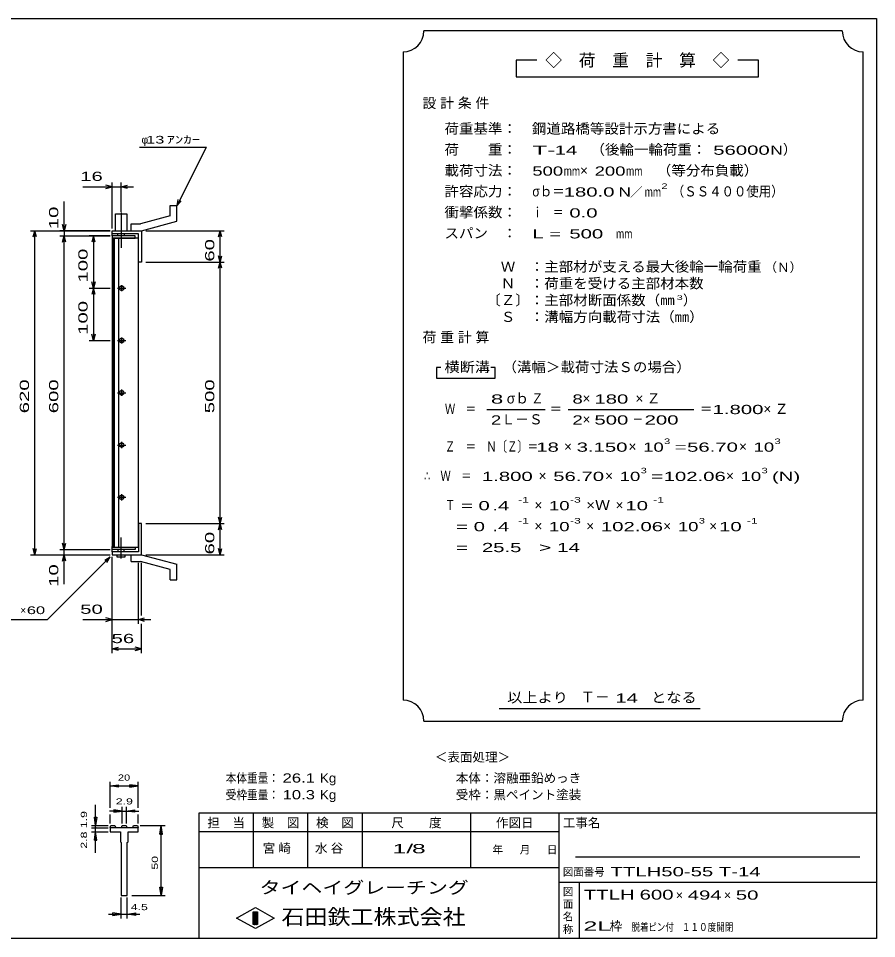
# Model space of a CAD drawing. Units: millimetres, scale not verified. Extents: x -1456 to 1389, y -1026 to 839.
# Drawn here: x -252 to 1389, y -921 to 839 of the extents above; entities that cross this region are included whole.
import ezdxf
from ezdxf.enums import TextEntityAlignment as Align

# ---------------------------------------------------------------- set-up
doc = ezdxf.new("R2010")
doc.units = ezdxf.units.MM
doc.header["$LTSCALE"] = 8
doc.linetypes.add('LONG_DASHED_DOTTED', pattern=[15.25, 12, -1.5, 0.25, -1.5])
for name, color, linetype, lineweight in [('0_2', 150, 'Continuous', 25), ('16', 3, 'Continuous', 25), ('19', 6, 'Continuous', 25), ('22', 2, 'Continuous', 25), ('32', 4, 'Continuous', 25)]:
    doc.layers.add(name, color=color, linetype=linetype, lineweight=lineweight)
doc.styles.add('ベクトル', font='')
doc.styles.get('ベクトル').set_extended_font_data('ベクトル')

msp = doc.modelspace()

# ---------------------------------------------------------------- linework, layer by layer
at = {"layer": '0_2'}
for p, q in [((-1379.2, 838.8), (1388.8, 838.8)), ((1388.8, 838.8), (1388.8, -921.2)), ((1388.8, -681.2), (92.8, -681.2)), ((92.8, -681.2), (92.8, -921.2)), ((196.8, -681.2), (196.8, -785.2)), ((300.8, -785.2), (300.8, -681.2)), ((404.8, -681.2), (404.8, -785.2)), ((612.8, -785.2), (612.8, -681.2)), ((780.8, -681.2), (780.8, -921.2)), ((780.8, -717.2), (92.8, -717.2)), ((1356.8, -765.2), (812.8, -765.2)), ((92.8, -785.2), (780.8, -785.2)), ((780.8, -813.2), (1388.8, -813.2)), ((820.8, -921.2), (820.8, -813.2)), ((164.8, -882), (200.8, -862)), ((200.8, -862), (236.8, -882)), ((196.8, -870), (204.8, -870)), ((196.8, -894), (196.8, -870)), ((196.8, -870), (198.4, -870)), ((198.4, -870), (198.4, -894)), ((200, -894), (200, -870)), ((200, -870), (201.6, -870)), ((201.6, -870), (201.6, -894)), ((203.2, -894), (203.2, -870)), ((203.2, -870), (204.8, -870)), ((204.8, -870), (204.8, -894)), ((204.8, -870), (204.8, -894)), ((200.8, -902), (164.8, -882)), ((204.8, -894), (196.8, -894)), ((198.4, -894), (200, -894)), ((236.8, -882), (200.8, -902)), ((201.6, -894), (203.2, -894)), ((1388.8, -921.2), (-1379.2, -921.2))]:
    msp.add_line(p, q, dxfattribs=at)
at = {"layer": '16'}
for p, q in [((-29, 422.8), (-73, 422.8)), ((-73, 422.8), (-73, 418.3)), ((-29, 418.3), (-29, 422.8)), ((-73, 418.3), (-29, 418.3)), ((-73, 418.3), (-73, -172.7)), ((-23, 418.3), (-73, 418.3)), ((-71.5, 418.3), (-71.5, -172.7)), ((-68.5, -172.7), (-68.5, 418.3)), ((-61, 418.3), (-61, -172.7)), ((-23, -172.7), (-23, 418.3)), ((-63, 322.8), (-47, 322.8)), ((-53, 325.8), (-57, 325.8)), ((-57, 319.8), (-53, 319.8)), ((-55, 328.8), (-55, 316.8)), ((-55, 228.8), (-55, 216.8)), ((-63, 222.8), (-47, 222.8)), ((-53, 225.8), (-57, 225.8)), ((-57, 219.8), (-53, 219.8)), ((-53, 125.8), (-57, 125.8)), ((-55, 128.8), (-55, 116.8)), ((-63, 122.8), (-47, 122.8)), ((-57, 119.8), (-53, 119.8)), ((-63, 22.8), (-47, 22.8)), ((-53, 25.8), (-57, 25.8)), ((-57, 19.8), (-53, 19.8)), ((-55, 28.8), (-55, 16.8)), ((-63, -77.2), (-47, -77.2)), ((-53, -74.2), (-57, -74.2)), ((-57, -80.2), (-53, -80.2)), ((-55, -71.2), (-55, -83.2)), ((-73, -172.7), (-29, -172.7)), ((-73, -177.2), (-73, -172.7)), ((-73, -172.7), (-23, -172.7)), ((-29, -172.7), (-29, -177.2)), ((-29, -177.2), (-73, -177.2))]:
    msp.add_line(p, q, dxfattribs=at)
for centre, radius, start, end in [((-57, 322.8), 3, 90, 270), ((-55, 322.8), 4, 46.6, 133.4), ((-55, 322.8), 4, 226.6, 313.4), ((-53, 322.8), 3, 270, 90), ((-57, 222.8), 3, 90, 270), ((-55, 222.8), 4, 46.6, 133.4), ((-55, 222.8), 4, 226.6, 313.4), ((-53, 222.8), 3, 270, 90), ((-57, 122.8), 3, 90, 270), ((-55, 122.8), 4, 46.6, 133.4), ((-53, 122.8), 3, 270, 90), ((-55, 122.8), 4, 226.6, 313.4), ((-57, 22.8), 3, 90, 270), ((-55, 22.8), 4, 46.6, 133.4), ((-55, 22.8), 4, 226.6, 313.4), ((-53, 22.8), 3, 270, 90), ((-57, -77.2), 3, 90, 270), ((-55, -77.2), 4, 46.6, 133.4), ((-55, -77.2), 4, 226.6, 313.4), ((-53, -77.2), 3, 270, 90)]:
    msp.add_arc(centre, radius, start, end, dxfattribs=at)
at = {"layer": '19'}
for p, q in [((37.61, 480.92), (50.61, 480.92)), ((37.61, 460.9), (37.61, 480.92)), ((50.61, 450.92), (50.61, 480.92)), ((-67, 432.8), (-67, 464.8)), ((-67, 464.8), (-45, 464.8)), ((-45, 464.8), (-45, 432.8)), ((37.61, 460.9), (-18.72, 445.81)), ((-37.01, 445.81), (-18.72, 445.81)), ((-37.01, 432.81), (-37.01, 445.81)), ((-17, 432.8), (50.61, 450.92)), ((-73, 422.8), (-73, 432.8)), ((-73, 426.8), (-73, 432.8)), ((-73, 432.8), (-17, 432.8)), ((-23, 426.8), (-73, 426.8)), ((-62, 422.8), (-62, 426.8)), ((-50, 426.8), (-50, 422.8)), ((-37, 432.8), (-17, 432.8)), ((-23, 372.8), (-23, 426.8)), ((-17, 432.8), (-17, 372.8)), ((-17, 372.8), (-23, 372.8)), ((-17, -127.2), (-23, -127.2)), ((-23, -127.2), (-23, -181.2)), ((-17, -187.2), (-17, -127.2)), ((-73, -181.2), (-73, -171.2)), ((-73, -181.2), (-73, -187.2)), ((-23, -181.2), (-73, -181.2)), ((-73, -187.2), (-17, -187.2)), ((-64, -187.2), (-64, -191.2)), ((-64, -191.2), (-48, -191.2)), ((-62, -177.2), (-62, -181.2)), ((-50, -181.2), (-50, -177.2)), ((-48, -191.2), (-48, -187.2)), ((-37.01, -200.21), (-37.01, -187.21)), ((-37, -187.2), (-17, -187.2)), ((-17, -187.2), (50.61, -205.32)), ((-37.01, -200.21), (-18.72, -200.21)), ((37.61, -215.3), (-18.72, -200.21)), ((50.61, -235.32), (50.61, -205.32)), ((37.61, -235.32), (37.61, -215.3)), ((37.61, -235.32), (50.61, -235.32))]:
    msp.add_line(p, q, dxfattribs=at)
at = {"layer": '19', "linetype": 'LONG_DASHED_DOTTED'}
for p, q in [((-56, 467.8), (-56, 399.8)), ((-56, -194.2), (-56, -154.2))]:
    msp.add_line(p, q, dxfattribs=at)
at = {"layer": '22', "color": 4}
for p, q in [((1323.2, 814.8), (523.2, 814.8)), ((483.2, 774.8), (483.2, -465.2)), ((1363.2, -465.2), (1363.2, 774.8)), ((739.2, 758.8), (699.2, 758.8)), ((699.2, 758.8), (699.2, 726.8)), ((1163.2, 758.8), (1123.2, 758.8)), ((1163.2, 726.8), (1163.2, 758.8)), ((699.2, 726.8), (1163.2, 726.8)), ((-21, 592.8), (107, 592.8)), ((51, 480.8), (107, 592.8)), ((-129, 516.8), (-73, 516.8)), ((-73, 516.8), (-85, 520)), ((-85, 513.6), (-73, 516.8)), ((-73, 436.8), (-73, 524.8)), ((-73, 516.8), (-56, 516.8)), ((-56, 468.8), (-56, 524.8)), ((-56, 516.8), (-44, 520)), ((-44, 513.6), (-56, 516.8)), ((-56, 516.8), (-32, 516.8)), ((-165, 432.8), (-165, 488.8)), ((51, 480.8), (53.4, 492.48)), ((51, 480.8), (59, 489.6)), ((-165, 432.8), (-168.2, 444.8)), ((-161.8, 444.8), (-165, 432.8)), ((-229, 432.8), (-77, 432.8)), ((-224.2, 420.8), (-221, 432.8)), ((-217.8, 420.8), (-221, 432.8)), ((-221, -187.2), (-221, 432.8)), ((-77, 432.8), (-173, 432.8)), ((-173, 422.8), (-77, 422.8)), ((-168.2, 410.8), (-165, 422.8)), ((-165, 432.8), (-165, 422.8)), ((-161.8, 410.8), (-165, 422.8)), ((-165, -177.2), (-165, 422.8)), ((-77, 422.8), (-117, 422.8)), ((-109, 422.8), (-112.2, 410.8)), ((-105.8, 410.8), (-109, 422.8)), ((-109, 422.8), (-109, 322.8)), ((-9, 432.8), (141.4, 432.8)), ((130.2, 420.8), (133.4, 432.8)), ((136.6, 420.8), (133.4, 432.8)), ((133.4, 372.8), (133.4, 432.8)), ((-9, 372.8), (141.4, 372.8)), ((133.4, 372.8), (130.2, 384.8)), ((130.2, 360.8), (133.4, 372.8)), ((133.4, 372.8), (136.6, 384.8)), ((136.6, 360.8), (133.4, 372.8)), ((133.4, -127.2), (133.4, 372.8)), ((-109, 322.8), (-112.2, 334.8)), ((-105.8, 334.8), (-109, 322.8)), ((-117, 322.8), (-77, 322.8)), ((-109, 322.8), (-112.2, 310.8)), ((-105.8, 310.8), (-109, 322.8)), ((-109, 322.8), (-109, 222.8)), ((-109, 222.8), (-112.2, 234.8)), ((-105.8, 234.8), (-109, 222.8)), ((-117, 222.8), (-77, 222.8)), ((555.2, 170.8), (547.2, 170.8)), ((547.2, 170.8), (547.2, 150.8)), ((659.2, 170.8), (651.2, 170.8)), ((659.2, 150.8), (659.2, 170.8)), ((547.2, 150.8), (659.2, 150.8)), ((643.2, 90.8), (755.2, 90.8)), ((799.2, 90.8), (1039.2, 90.8)), ((133.4, -127.2), (130.2, -115.2)), ((133.4, -127.2), (136.6, -115.2)), ((-9, -127.2), (141.4, -127.2)), ((130.2, -139.2), (133.4, -127.2)), ((136.6, -139.2), (133.4, -127.2)), ((133.4, -187.2), (133.4, -127.2)), ((-221, -187.2), (-224.2, -175.2)), ((-221, -187.2), (-217.8, -175.2)), ((-165, -177.2), (-168.2, -165.2)), ((-165, -177.2), (-161.8, -165.2)), ((133.4, -187.2), (130.2, -175.2)), ((133.4, -187.2), (136.6, -175.2)), ((-229, -187.2), (-77, -187.2)), ((-197, -311.2), (-77, -191.2)), ((-173, -177.2), (-77, -177.2)), ((-173, -187.2), (-77, -187.2)), ((-168.2, -199.2), (-165, -187.2)), ((-165, -187.2), (-165, -177.2)), ((-161.8, -199.2), (-165, -187.2)), ((-165, -243.2), (-165, -187.2)), ((-87.4, -197.6), (-77, -191.2)), ((-83.4, -201.6), (-77, -191.2)), ((-73, -319.2), (-73, -191.2)), ((-73, -375.2), (-73, -191.2)), ((-9, -187.2), (141.4, -187.2)), ((-23, -319.2), (-23, -202.6)), ((-17, -303.2), (-17, -202.6)), ((-357, -311.2), (-197, -311.2)), ((-129, -311.2), (-73, -311.2)), ((-73, -311.2), (-85, -308)), ((-85, -314.4), (-73, -311.2)), ((-73, -311.2), (-23, -311.2)), ((-23, -311.2), (-11, -308)), ((-11, -314.4), (-23, -311.2)), ((-23, -311.2), (1, -311.2)), ((-17, -375.2), (-17, -319.2)), ((-73, -367.2), (-61, -364)), ((-61, -370.4), (-73, -367.2)), ((-73, -367.2), (-17, -367.2)), ((-17, -367.2), (-29, -364)), ((-29, -370.4), (-17, -367.2)), ((667.2, -481.2), (1051.2, -481.2)), ((523.2, -505.2), (1323.2, -505.2))]:
    msp.add_line(p, q, dxfattribs=at)
for centre, start, end in [((483.2, 814.8), 270, 0), ((1363.2, 814.8), 180, 270), ((483.2, -505.2), 0, 90), ((1363.2, -505.2), 90, 180)]:
    msp.add_arc(centre, 40, start, end, dxfattribs=at)
at = {"layer": '32'}
for p, q in [((-76.8, -670.8), (-76.8, -621.2)), ((-76.8, -629.2), (-60.8, -626.8)), ((-60.8, -631.6), (-76.8, -629.2)), ((-76.8, -629.2), (-23.467, -629.2)), ((-60.8, -631.6), (-60.8, -626.8)), ((-23.467, -629.2), (-39.467, -626.8)), ((-39.467, -631.6), (-39.467, -626.8)), ((-39.467, -631.6), (-23.467, -629.2)), ((-23.467, -670.8), (-23.467, -621.2)), ((-104.8, -705.2), (-104.8, -665.2)), ((-54, -677.2), (-78, -677.2)), ((-76.8, -701.2), (-76.8, -683.6)), ((-54, -677.2), (-70, -674.8)), ((-70, -674.8), (-70, -679.6)), ((-70, -679.6), (-54, -677.2)), ((-54, -701.2), (-54, -669.2)), ((-54, -677.2), (-46.267, -677.2)), ((-46.267, -669.2), (-46.267, -701.2)), ((-46.267, -677.2), (-30.267, -674.8)), ((-30.267, -679.6), (-46.267, -677.2)), ((-46.267, -677.2), (-22.267, -677.2)), ((-30.267, -674.8), (-30.267, -679.6)), ((-23.467, -701.2), (-23.467, -683.6)), ((-104.8, -705.2), (-107.2, -689.2)), ((-107.2, -689.2), (-102.4, -689.2)), ((-102.4, -689.2), (-104.8, -705.2)), ((-112.8, -705.2), (-80.8, -705.2)), ((-112.8, -709.2), (-80.8, -709.2)), ((-112.8, -717.2), (-80.8, -717.2)), ((-107.2, -733.2), (-104.8, -717.2)), ((-104.8, -717.2), (-104.8, -705.2)), ((-102.4, -733.2), (-104.8, -717.2)), ((-104.8, -757.2), (-104.8, -717.2)), ((-76.8, -709.2), (-75.467, -705.2)), ((-76.8, -709.2), (-76.8, -717.2)), ((-23.467, -709.2), (-76.8, -709.2)), ((-76.8, -717.2), (-57.467, -717.2)), ((-75.467, -705.2), (-67.733, -705.2)), ((-67.733, -705.2), (-66.4, -709.2)), ((-57.467, -717.2), (-57.467, -735.867)), ((-55.333, -709.2), (-54, -705.2)), ((-54, -705.2), (-46.267, -705.2)), ((-46.267, -705.2), (-44.933, -709.2)), ((-42.8, -735.867), (-42.8, -717.2)), ((-42.8, -717.2), (-23.467, -717.2)), ((-33.867, -709.2), (-32.533, -705.2)), ((-32.533, -705.2), (-24.8, -705.2)), ((-24.8, -705.2), (-23.467, -709.2)), ((-23.467, -717.2), (-23.467, -709.2)), ((-19.467, -705.2), (28.533, -705.2)), ((18.133, -721.2), (20.533, -705.2)), ((18.133, -721.2), (22.933, -721.2)), ((22.933, -721.2), (20.533, -705.2)), ((20.533, -838.534), (20.533, -705.2)), ((-107.2, -733.2), (-102.4, -733.2)), ((-57.467, -735.867), (-56.133, -737.2)), ((-56.133, -737.2), (-56.133, -838.533)), ((-44.133, -737.2), (-42.8, -735.867)), ((-44.133, -838.533), (-44.133, -737.2)), ((20.533, -838.534), (18.133, -822.534)), ((18.133, -822.534), (22.933, -822.534)), ((22.933, -822.534), (20.533, -838.534)), ((-56.133, -838.533), (-44.133, -838.533)), ((-56.133, -882.534), (-56.133, -842.534)), ((-44.133, -882.534), (-44.133, -842.534)), ((-35.467, -838.534), (28.533, -838.534)), ((-80.133, -874.534), (-56.133, -874.534)), ((-56.133, -874.534), (-72.133, -872.134)), ((-72.133, -876.934), (-72.133, -872.134)), ((-72.133, -876.934), (-56.133, -874.534)), ((-56.133, -874.534), (-44.133, -874.534)), ((-44.133, -874.534), (-28.133, -872.134)), ((-28.133, -876.934), (-44.133, -874.534)), ((-44.133, -874.534), (-20.133, -874.534)), ((-28.133, -876.934), (-28.133, -872.134))]:
    msp.add_line(p, q, dxfattribs=at)
msp.add_circle((-104.8, -709.2), 0.8, dxfattribs=at)

# ---------------------------------------------------------------- texts
at = {"layer": '0_2', "style": 'ベクトル'}
for s, height, p in [('担\u3000当', 17.6, (108.8, -699.6)), ('製\u3000図', 17.6, (212.8, -699.6)), ('検\u3000図', 17.6, (316.8, -699.6)), ('尺\u3000\u3000度', 17.6, (460.8, -699.6)), ('作図日', 17.6, (660.8, -699.6)), ('工事名', 17.6, (788.8, -699.6)), ('年', 14.66, (654.4, -751.2)), ('月', 14.66, (706.4, -751.2)), ('日', 14.66, (758.4, -751.2)), ('図面番号', 14.66, (788.8, -793.6)), ('図', 14.66, (788.8, -831.2)), ('面', 14.66, (788.8, -855.2)), ('名', 14.66, (788.8, -879.2)), ('称', 14.66, (788.8, -903.2))]:
    msp.add_text(s, height=height, dxfattribs=at).set_placement(p, align=Align.MIDDLE_LEFT)
at = {"layer": '0_2', "color": 222, "style": 'ベクトル'}
for s, height, width, p in [('タイヘイグレーチング', 23.46, 1.25, (208.8, -823.6)), ('石田鉄工株式会社', 29.33, 1.1, (250.8, -879.6))]:
    msp.add_text(s, height=height, dxfattribs=dict(at, width=width)).set_placement(p, align=Align.MIDDLE_LEFT)
at = {"layer": '22', "style": 'ベクトル'}
for s, height, p in [('◇\u3000荷\u3000重\u3000計\u3000算\u3000◇', 23.46, (755.2, 758.8)), ('φ', 14.66, (-17, 606.8)), ('）', 19.35, (1209.6, 588)), ('×', 19.35, (821.6, 548)), ('／', 17.6, (917.2, 506.8)), ('（Ｎ）', 17.6, (1174.4, 362.8)), ('）', 19.35, (1018.4, 300)), ('σｂ', 19.35, (681.6, 112)), ('×', 19.35, (826.4, 112)), ('Ｌ－Ｓ', 19.35, (671.2, 72)), ('×', 19.35, (826.4, 72)), ('×', 19.35, (791.2, 20)), ('×', 19.35, (914.4, 20)), ('×', 19.35, (1125.6, 20)), ('×', 19.35, (742.4, -36)), ('×', 19.35, (869.6, -36)), ('×', 19.35, (1100.8, -36)), ('×', 19.35, (734.4, -92)), ('×', 19.35, (889.6, -92)), ('×', 19.35, (734.4, -132)), ('×', 19.35, (833.6, -132)), ('×', 19.35, (980.8, -132)), ('×', 19.35, (1068.8, -132)), ('×', 14.66, (-249, -293.2)), ('Ｔ－', 20.53, (822.4, -459.2)), ('＜表面処理＞', 17.6, (544, -574)), ('本体：', 17.6, (584, -614)), ('溶融亜鉛めっき', 17.6, (656, -614)), ('受枠：', 17.6, (584, -646)), ('黒ペイント塗装', 17.6, (656, -646)), ('×', 17.6, (1004.8, -838)), ('×', 17.6, (1096.8, -838)), ('枠', 17.6, (878.4, -897.2))]:
    msp.add_text(s, height=height, dxfattribs=at).set_placement(p, align=Align.MIDDLE_LEFT)
for s, height, width, p in [('荷重基準：\u3000', 19.35, 1.05, (562.4, 628)), ('鋼道路橋等設計示方書による', 19.35, 1.05, (729.6, 628)), (' 13 ', 14.66, 1.6, (-17, 606.8)), ('ｱﾝｶｰ', 14.66, 1.6, (31, 606.8)), ('荷\u3000\u3000重：\u3000', 19.35, 1.05, (562.4, 588)), ('（後輪一輪荷重：', 19.35, 1.05, (841.6, 588)), ('T-', 17.6, 2, (730.4, 586.8)), (' 14 ', 17.6, 1.65, (762.4, 586.8)), (' 56000', 17.6, 1.65, (1065.6, 586.8)), ('N', 17.6, 1.4, (1185.6, 586.8)), (' 16 ', 17.6, 1.65, (-145, 536.8)), ('載荷寸法：\u3000', 19.35, 1.05, (562.4, 548)), ('500', 17.6, 1.5, (730.4, 546.8)), ('mm', 17.6, 0.8, (790.4, 546.8)), ('200', 17.6, 1.5, (849.6, 546.8)), ('mm', 17.6, 0.8, (909.6, 546.8)), ('\u3000（等分布負載）', 19.35, 1.05, (940.8, 548)), ('許容応力：\u3000', 19.35, 1.05, (562.4, 508)), ('σｂ＝', 19.35, 0.9, (730.4, 508)), ('180.0', 17.6, 1.65, (790.4, 506.8)), ('N', 17.6, 1.4, (895.2, 506.8)), ('mm', 17.6, 0.8, (945.2, 506.8)), ('2', 10.56, 1.5, (977.2, 518)), ('（ＳＳ４００使用）', 19.35, 0.9, (997.2, 508)), ('衝撃係数：\u3000', 19.35, 1.05, (562.4, 468)), ('ｉ\u3000＝', 19.35, 0.75, (730.4, 468)), (' 0.0', 17.6, 1.65, (790.4, 466.8)), ('スパン\u3000：\u3000', 19.35, 1.05, (562.4, 428)), ('L =', 17.6, 1.65, (730.4, 426.8)), (' 500 ', 17.6, 1.65, (790.4, 426.8)), ('mm', 17.6, 0.8, (890.4, 426.8)), ('\u3000Ｗ\u3000：主部材が支える最大後輪一輪荷重', 19.35, 1.05, (642.4, 364)), ('\u3000Ｎ\u3000：荷重を受ける主部材本数', 19.35, 1.05, (642.4, 332)), ('〔Ｚ〕：主部材断面係数（㎜', 19.35, 1.05, (642.4, 300)), ('3', 8.798, 1.8, (1006.4, 304.8)), ('\u3000Ｓ\u3000：溝幅方向載荷寸法（㎜）', 19.35, 1.05, (642.4, 268)), ('横断溝', 19.35, 1.1, (562.4, 172)), ('\u3000（溝幅＞載荷寸法Ｓの場合）', 19.35, 1.05, (645.6, 172)), ('8', 17.6, 1.8, (651.2, 110.8)), ('Ｚ', 19.35, 0.9, (728, 112)), ('8', 17.6, 1.5, (807.2, 110.8)), (' 180 ', 17.6, 1.65, (838.4, 110.8)), ('Ｗ\u3000＝', 19.35, 0.75, (563.2, 92)), ('＝', 19.35, 0.9, (763.2, 92)), ('＝', 19.35, 0.9, (1051.2, 92)), ('1.800', 17.6, 1.65, (1075.2, 90.8)), ('2', 17.6, 1.5, (651.2, 70.8)), ('2', 17.6, 1.5, (807.2, 70.8)), (' 500 ', 17.6, 1.65, (838.4, 70.8)), ('－', 19.35, 0.75, (922.4, 72)), (' 200 ', 17.6, 1.65, (934.4, 70.8)), ('3', 10.56, 1.5, (982.4, 30)), ('3', 10.56, 1.5, (1193.6, 30)), ('Ｚ\u3000＝\u3000Ｎ〔Ｚ〕＝', 19.35, 0.75, (563.2, 20)), (' 18 ', 17.6, 1.65, (727.2, 18.8)), ('3.150', 17.6, 1.65, (815.2, 18.8)), ('10', 17.6, 1.5, (942.4, 18.8)), ('=', 17.6, 1.7, (1002.4, 18.8)), ('56.70', 17.6, 1.65, (1026.4, 18.8)), ('10', 17.6, 1.5, (1153.6, 18.8)), ('∴\u3000Ｗ\u3000＝', 19.35, 0.75, (523.2, -36)), (' 1.800', 17.6, 1.65, (623.2, -37.2)), ('56.70', 17.6, 1.65, (770.4, -37.2)), ('10', 17.6, 1.5, (897.6, -37.2)), ('3', 10.56, 1.5, (937.6, -26)), ('=', 17.6, 1.7, (957.6, -37.2)), ('102.06', 17.6, 1.65, (981.6, -37.2)), ('10', 17.6, 1.5, (1128.8, -37.2)), ('3', 10.56, 1.5, (1168.8, -26)), ('(N)', 17.6, 1.65, (1188.8, -37.2)), ('Ｔ', 19.35, 0.75, (563.2, -92)), (' = 0', 17.6, 1.65, (583.2, -93.2)), (' .4 ', 17.6, 1.65, (643.2, -93.2)), ('-1', 10.56, 1.65, (703.2, -82)), ('10', 17.6, 1.5, (762.4, -93.2)), ('-3', 10.56, 1.65, (802.4, -82)), ('×Ｗ', 19.35, 1.1, (833.6, -92)), (' 10 ', 17.6, 1.65, (897.6, -93.2)), ('-1', 10.56, 1.65, (961.6, -82)), ('-1', 10.56, 1.65, (703.2, -122)), ('-3', 10.56, 1.65, (802.4, -122)), ('3', 10.56, 1.5, (1048.8, -122)), ('-1', 10.56, 1.65, (1140.8, -122)), ('  = 0', 17.6, 1.65, (563.2, -133.2)), (' .4 ', 17.6, 1.65, (643.2, -133.2)), ('10', 17.6, 1.5, (762.4, -133.2)), ('102.06', 17.6, 1.65, (861.6, -133.2)), ('10', 17.6, 1.5, (1008.8, -133.2)), (' 10 ', 17.6, 1.65, (1076.8, -133.2)), ('  =', 17.6, 1.65, (563.2, -173.2)), (' 25.5', 17.6, 1.65, (623.2, -173.2)), ('>', 17.6, 1.7, (743.2, -173.2)), (' 14 ', 17.6, 1.65, (767.2, -173.2)), (' 60 ', 14.66, 1.6, (-245, -293.2)), (' 50 ', 17.6, 1.65, (-145, -291.2)), (' 56 ', 17.6, 1.65, (-85, -347.2)), ('以上より\u3000', 19.35, 1.1, (682.4, -460)), (' 14 ', 17.6, 1.65, (878.4, -461.2)), ('となる', 19.35, 1.1, (957.6, -460)), ('本体重量：', 17.6, 0.85, (144, -614)), (' 26.1', 17.6, 1.35, (244, -614)), ('Kg', 17.6, 1.1, (324, -614)), ('受枠重量：', 17.6, 0.85, (144, -646)), (' 10.3', 17.6, 1.35, (244, -646)), ('Kg', 17.6, 1.1, (324, -646)), ('1/', 17.6, 2, (463.2, -749.2)), (' 8 ', 17.6, 2, (487.2, -749.2)), ('TTLH50-55 T-14               ', 17.6, 1.65, (880, -793.2)), ('TTLH', 18.77, 1.55, (828.8, -837.2)), (' 600 ', 18.77, 1.55, (924.8, -837.2)), (' 494 ', 17.6, 1.65, (1016.8, -838)), (' 50 ', 17.6, 1.65, (1108.8, -838)), ('2L', 17.6, 2.05, (828, -897.2)), ('脱着', 14.66, 0.8, (920, -899.2)), ('ピン付', 14.66, 0.8, (952, -899.2)), ('\u3000１１０度開閉', 14.66, 0.8, (1000, -899.2))]:
    msp.add_text(s, height=height, dxfattribs=dict(at, width=width)).set_placement(p, align=Align.MIDDLE_LEFT)
at = {"layer": '22', "style": 'ベクトル', "width": 1.65}
for s, p in [(' 10 ', (-185, 424.8)), (' 60 ', (113.4, 362.8)), (' 100 ', (-129, 322.8)), (' 100 ', (-129, 222.8)), (' 620 ', (-241, 72.8)), (' 600 ', (-185, 72.8)), (' 500 ', (113.4, 72.8)), (' 60 ', (113.4, -197.2)), (' 10 ', (-185, -259.2))]:
    msp.add_text(s, height=17.6, rotation=90, dxfattribs=at).set_placement(p, align=Align.MIDDLE_LEFT)
at = {"layer": '22', "attachment_point": 4, "style": 'ベクトル'}
for s, insert, char_height in [('\\T1.28;設計条件', (520.4, 676), 19.35), ('\\T1.28;荷重計算', (520.4, 228), 19.35), ('\\T1.42;×Ｚ', (927.6, 112), 19.35), ('\\T1.42;×Ｚ', (1172.4, 92), 19.35), ('\\T1.25;宮崎\u3000', (214.8, -749.2), 17.6), ('\\T1.25;水谷\u3000', (314.8, -749.2), 17.6)]:
    msp.add_mtext(s, dxfattribs=dict(at, insert=insert, char_height=char_height))
at = {"layer": '32', "color": 2, "style": 'ベクトル'}
for s, width, p in [('20', 1.35, (-62.133, -613.2)), ('2.9', 1.5, (-66.133, -658.8)), (' 4.5 ', 1.5, (-44.133, -860.934))]:
    msp.add_text(s, height=11.73, dxfattribs=dict(at, width=width)).set_placement(p, align=Align.MIDDLE_LEFT)
at = {"layer": '32', "color": 2, "style": 'ベクトル', "width": 1.5}
for s, p in [('2.8 1.9', (-127.2, -749.2)), (' 50 ', (8.533, -795.867))]:
    msp.add_text(s, height=11.73, rotation=90, dxfattribs=at).set_placement(p, align=Align.MIDDLE_LEFT)

doc.saveas('drawing.dxf')
